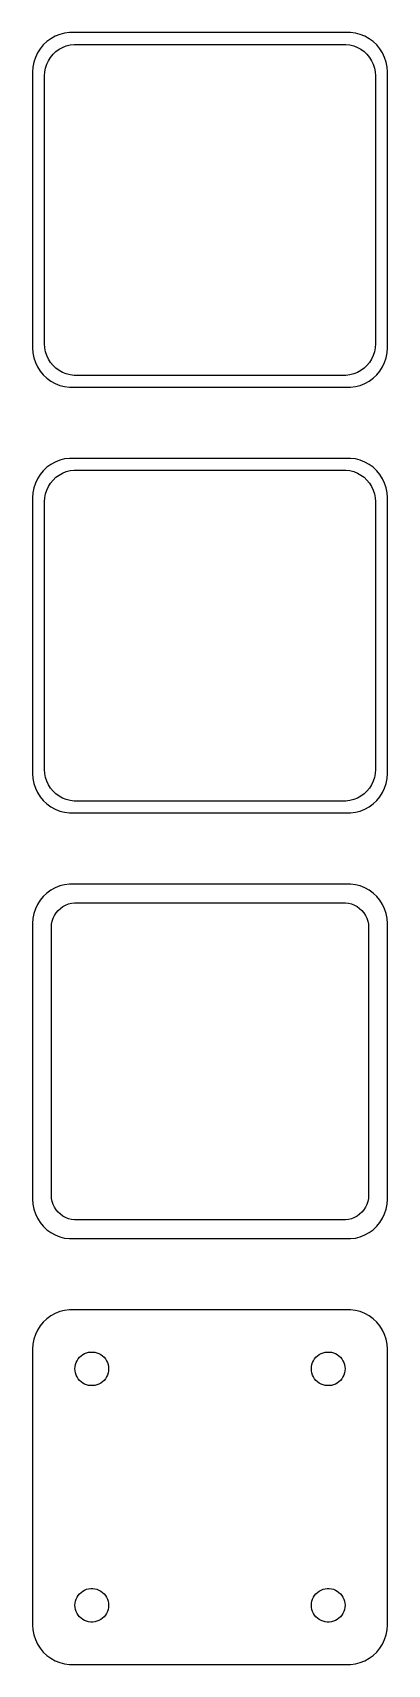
# Model space of a CAD drawing. Header units: metres. Extents: x -22 to 22, y 194 to 400.
import ezdxf

# ---------------------------------------------------------------- set-up
doc = ezdxf.new("R2010")
doc.units = ezdxf.units.M

msp = doc.modelspace()

# ---------------------------------------------------------------- linework, layer by layer
for p, q in [((-20.1791, 399.722), (-20.6871, 399.353)), ((-19.6289, 400.024), (-20.1791, 399.722)), ((-19.0451, 400.255), (-19.6289, 400.024)), ((-18.4369, 400.411), (-19.0451, 400.255)), ((-17.8139, 400.49), (-18.4369, 400.411)), ((17.8139, 400.49), (-17.8139, 400.49)), ((18.4369, 400.411), (17.8139, 400.49)), ((19.0451, 400.255), (18.4369, 400.411)), ((19.6289, 400.024), (19.0451, 400.255)), ((20.1791, 399.722), (19.6289, 400.024)), ((20.6871, 399.353), (20.1791, 399.722)), ((-21.8815, 397.909), (-22.1489, 397.341)), ((-21.5451, 398.439), (-21.8815, 397.909)), ((-21.1448, 398.923), (-21.5451, 398.439)), ((-20.6871, 399.353), (-21.1448, 398.923)), ((-20.2361, 397.351), (-19.9159, 397.738)), ((-19.9159, 397.738), (-19.5497, 398.082)), ((-19.5497, 398.082), (-19.1433, 398.377)), ((-19.1433, 398.377), (-18.7031, 398.619)), ((-18.7031, 398.619), (-18.2361, 398.804)), ((-18.2361, 398.804), (-17.7495, 398.929)), ((-17.7495, 398.929), (-17.2512, 398.992)), ((-17.2512, 398.992), (17.2512, 398.992)), ((17.2512, 398.992), (17.7495, 398.929)), ((17.7495, 398.929), (18.2361, 398.804)), ((18.2361, 398.804), (18.7031, 398.619)), ((18.7031, 398.619), (19.1433, 398.377)), ((19.1433, 398.377), (19.5497, 398.082)), ((19.5497, 398.082), (19.9159, 397.738)), ((19.9159, 397.738), (20.2361, 397.351)), ((21.1448, 398.923), (20.6871, 399.353)), ((21.5451, 398.439), (21.1448, 398.923)), ((21.8815, 397.909), (21.5451, 398.439)), ((22.1489, 397.341), (21.8815, 397.909)), ((-22.4606, 396.127), (-22.5, 395.5)), ((-22.5, 395.5), (-22.5, 360.5)), ((-22.3429, 396.743), (-22.4606, 396.127)), ((-22.1489, 397.341), (-22.3429, 396.743)), ((-21, 395), (-20.9684, 395.501)), ((-20.9684, 395.501), (-20.8743, 395.995)), ((-20.8743, 395.995), (-20.7191, 396.472)), ((-20.7191, 396.472), (-20.5052, 396.927)), ((-20.5052, 396.927), (-20.2361, 397.351)), ((20.2361, 397.351), (20.5052, 396.927)), ((20.5052, 396.927), (20.7191, 396.472)), ((20.7191, 396.472), (20.8743, 395.995)), ((20.8743, 395.995), (20.9684, 395.501)), ((20.9684, 395.501), (21, 395)), ((22.3429, 396.743), (22.1489, 397.341)), ((22.4606, 396.127), (22.3429, 396.743)), ((22.5, 395.5), (22.4606, 396.127)), ((22.5, 360.5), (22.5, 395.5)), ((-21, 361), (-21, 395)), ((21, 395), (21, 361)), ((-22.5, 360.5), (-22.4606, 359.873)), ((-20.9684, 360.499), (-21, 361)), ((-20.8743, 360.005), (-20.9684, 360.499)), ((20.9684, 360.499), (20.8743, 360.005)), ((21, 361), (20.9684, 360.499)), ((22.4606, 359.873), (22.5, 360.5)), ((-22.4606, 359.873), (-22.3429, 359.257)), ((-22.3429, 359.257), (-22.1489, 358.659)), ((-22.1489, 358.659), (-21.8815, 358.091)), ((-21.8815, 358.091), (-21.5451, 357.561)), ((-20.7191, 359.528), (-20.8743, 360.005)), ((-20.5052, 359.073), (-20.7191, 359.528)), ((-20.2361, 358.649), (-20.5052, 359.073)), ((-19.9159, 358.262), (-20.2361, 358.649)), ((-19.5497, 357.918), (-19.9159, 358.262)), ((19.9159, 358.262), (19.5497, 357.918)), ((20.2361, 358.649), (19.9159, 358.262)), ((20.5052, 359.073), (20.2361, 358.649)), ((20.7191, 359.528), (20.5052, 359.073)), ((20.8743, 360.005), (20.7191, 359.528)), ((21.5451, 357.561), (21.8815, 358.091)), ((21.8815, 358.091), (22.1489, 358.659)), ((22.1489, 358.659), (22.3429, 359.257)), ((22.3429, 359.257), (22.4606, 359.873)), ((-21.5451, 357.561), (-21.1448, 357.077)), ((-21.1448, 357.077), (-20.6871, 356.647)), ((-20.6871, 356.647), (-20.1791, 356.278)), ((-20.1791, 356.278), (-19.6289, 355.976)), ((-19.1433, 357.623), (-19.5497, 357.918)), ((-18.7031, 357.381), (-19.1433, 357.623)), ((-18.2361, 357.196), (-18.7031, 357.381)), ((-17.7495, 357.071), (-18.2361, 357.196)), ((-17.2512, 357.008), (-17.7495, 357.071)), ((17.2512, 357.008), (-17.2512, 357.008)), ((17.7495, 357.071), (17.2512, 357.008)), ((18.2361, 357.196), (17.7495, 357.071)), ((18.7031, 357.381), (18.2361, 357.196)), ((19.1433, 357.623), (18.7031, 357.381)), ((19.5497, 357.918), (19.1433, 357.623)), ((19.6289, 355.976), (20.1791, 356.278)), ((20.1791, 356.278), (20.6871, 356.647)), ((20.6871, 356.647), (21.1448, 357.077)), ((21.1448, 357.077), (21.5451, 357.561)), ((-19.6289, 355.976), (-19.0451, 355.745)), ((-19.0451, 355.745), (-18.4369, 355.589)), ((-18.4369, 355.589), (-17.8139, 355.51)), ((-17.8139, 355.51), (17.8139, 355.51)), ((17.8139, 355.51), (18.4369, 355.589)), ((18.4369, 355.589), (19.0451, 355.745)), ((19.0451, 355.745), (19.6289, 355.976)), ((-20.1791, 345.722), (-20.6871, 345.353)), ((-19.6289, 346.024), (-20.1791, 345.722)), ((-19.0451, 346.255), (-19.6289, 346.024)), ((-18.4369, 346.411), (-19.0451, 346.255)), ((-17.8139, 346.49), (-18.4369, 346.411)), ((17.8139, 346.49), (-17.8139, 346.49)), ((18.4369, 346.411), (17.8139, 346.49)), ((19.0451, 346.255), (18.4369, 346.411)), ((19.6289, 346.024), (19.0451, 346.255)), ((20.1791, 345.722), (19.6289, 346.024)), ((20.6871, 345.353), (20.1791, 345.722)), ((-21.8815, 343.909), (-22.1489, 343.341)), ((-21.5451, 344.439), (-21.8815, 343.909)), ((-21.1448, 344.923), (-21.5451, 344.439)), ((-20.6871, 345.353), (-21.1448, 344.923)), ((-20.2361, 343.351), (-19.9159, 343.738)), ((-19.9159, 343.738), (-19.5497, 344.082)), ((-19.5497, 344.082), (-19.1433, 344.377)), ((-19.1433, 344.377), (-18.7031, 344.619)), ((-18.7031, 344.619), (-18.2361, 344.804)), ((-18.2361, 344.804), (-17.7495, 344.929)), ((-17.7495, 344.929), (-17.2512, 344.992)), ((-17.2512, 344.992), (17.2512, 344.992)), ((17.2512, 344.992), (17.7495, 344.929)), ((17.7495, 344.929), (18.2361, 344.804)), ((18.2361, 344.804), (18.7031, 344.619)), ((18.7031, 344.619), (19.1433, 344.377)), ((19.1433, 344.377), (19.5497, 344.082)), ((19.5497, 344.082), (19.9159, 343.738)), ((19.9159, 343.738), (20.2361, 343.351)), ((21.1448, 344.923), (20.6871, 345.353)), ((21.5451, 344.439), (21.1448, 344.923)), ((21.8815, 343.909), (21.5451, 344.439)), ((22.1489, 343.341), (21.8815, 343.909)), ((-22.4606, 342.127), (-22.5, 341.5)), ((-22.3429, 342.743), (-22.4606, 342.127)), ((-22.1489, 343.341), (-22.3429, 342.743)), ((-20.9684, 341.501), (-20.8743, 341.995)), ((-20.8743, 341.995), (-20.7191, 342.472)), ((-20.7191, 342.472), (-20.5052, 342.927)), ((-20.5052, 342.927), (-20.2361, 343.351)), ((20.2361, 343.351), (20.5052, 342.927)), ((20.5052, 342.927), (20.7191, 342.472)), ((20.7191, 342.472), (20.8743, 341.995)), ((20.8743, 341.995), (20.9684, 341.501)), ((22.3429, 342.743), (22.1489, 343.341)), ((22.4606, 342.127), (22.3429, 342.743)), ((22.5, 341.5), (22.4606, 342.127)), ((-22.5, 341.5), (-22.5, 306.5)), ((-21, 341), (-20.9684, 341.501)), ((-21, 307), (-21, 341)), ((20.9684, 341.501), (21, 341)), ((21, 341), (21, 307)), ((22.5, 306.5), (22.5, 341.5)), ((-22.5, 306.5), (-22.4606, 305.873)), ((-20.9684, 306.499), (-21, 307)), ((-20.8743, 306.005), (-20.9684, 306.499)), ((20.9684, 306.499), (20.8743, 306.005)), ((21, 307), (20.9684, 306.499)), ((22.4606, 305.873), (22.5, 306.5)), ((-22.4606, 305.873), (-22.3429, 305.257)), ((-22.3429, 305.257), (-22.1489, 304.659)), ((-22.1489, 304.659), (-21.8815, 304.091)), ((-20.7191, 305.528), (-20.8743, 306.005)), ((-20.5052, 305.073), (-20.7191, 305.528)), ((-20.2361, 304.649), (-20.5052, 305.073)), ((-19.9159, 304.262), (-20.2361, 304.649)), ((-19.5497, 303.918), (-19.9159, 304.262)), ((19.9159, 304.262), (19.5497, 303.918)), ((20.2361, 304.649), (19.9159, 304.262)), ((20.5052, 305.073), (20.2361, 304.649)), ((20.7191, 305.528), (20.5052, 305.073)), ((20.8743, 306.005), (20.7191, 305.528)), ((21.8815, 304.091), (22.1489, 304.659)), ((22.1489, 304.659), (22.3429, 305.257)), ((22.3429, 305.257), (22.4606, 305.873)), ((-21.8815, 304.091), (-21.5451, 303.561)), ((-21.5451, 303.561), (-21.1448, 303.077)), ((-21.1448, 303.077), (-20.6871, 302.647)), ((-20.6871, 302.647), (-20.1791, 302.278)), ((-20.1791, 302.278), (-19.6289, 301.976)), ((-19.1433, 303.623), (-19.5497, 303.918)), ((-18.7031, 303.381), (-19.1433, 303.623)), ((-18.2361, 303.196), (-18.7031, 303.381)), ((-17.7495, 303.071), (-18.2361, 303.196)), ((-17.2512, 303.008), (-17.7495, 303.071)), ((17.2512, 303.008), (-17.2512, 303.008)), ((17.7495, 303.071), (17.2512, 303.008)), ((18.2361, 303.196), (17.7495, 303.071)), ((18.7031, 303.381), (18.2361, 303.196)), ((19.1433, 303.623), (18.7031, 303.381)), ((19.5497, 303.918), (19.1433, 303.623)), ((19.6289, 301.976), (20.1791, 302.278)), ((20.1791, 302.278), (20.6871, 302.647)), ((20.6871, 302.647), (21.1448, 303.077)), ((21.1448, 303.077), (21.5451, 303.561)), ((21.5451, 303.561), (21.8815, 304.091)), ((-19.6289, 301.976), (-19.0451, 301.745)), ((-19.0451, 301.745), (-18.4369, 301.589)), ((-18.4369, 301.589), (-17.8139, 301.51)), ((-17.8139, 301.51), (17.8139, 301.51)), ((17.8139, 301.51), (18.4369, 301.589)), ((18.4369, 301.589), (19.0451, 301.745)), ((19.0451, 301.745), (19.6289, 301.976)), ((-19.6289, 292.024), (-20.1791, 291.722)), ((-19.0451, 292.255), (-19.6289, 292.024)), ((-18.4369, 292.411), (-19.0451, 292.255)), ((-17.8139, 292.49), (-18.4369, 292.411)), ((17.8139, 292.49), (-17.8139, 292.49)), ((18.4369, 292.411), (17.8139, 292.49)), ((19.0451, 292.255), (18.4369, 292.411)), ((19.6289, 292.024), (19.0451, 292.255)), ((20.1791, 291.722), (19.6289, 292.024)), ((-21.8815, 289.909), (-22.1489, 289.341)), ((-21.5451, 290.439), (-21.8815, 289.909)), ((-21.1448, 290.923), (-21.5451, 290.439)), ((-20.6871, 291.353), (-21.1448, 290.923)), ((-20.1791, 291.722), (-20.6871, 291.353)), ((-18.668, 289.628), (-18.3254, 289.817)), ((-18.3254, 289.817), (-17.9619, 289.961)), ((-17.9619, 289.961), (-17.5833, 290.058)), ((-17.5833, 290.058), (-17.1954, 290.107)), ((-17.1954, 290.107), (17.1954, 290.107)), ((17.1954, 290.107), (17.5833, 290.058)), ((17.5833, 290.058), (17.9619, 289.961)), ((17.9619, 289.961), (18.3254, 289.817)), ((18.3254, 289.817), (18.668, 289.628)), ((20.6871, 291.353), (20.1791, 291.722)), ((21.1448, 290.923), (20.6871, 291.353)), ((21.5451, 290.439), (21.1448, 290.923)), ((21.8815, 289.909), (21.5451, 290.439)), ((22.1489, 289.341), (21.8815, 289.909)), ((-22.4606, 288.127), (-22.5, 287.5)), ((-22.3429, 288.743), (-22.4606, 288.127)), ((-22.1489, 289.341), (-22.3429, 288.743)), ((-20.0884, 287.39), (-20.0151, 287.774)), ((-20.0151, 287.774), (-19.8943, 288.146)), ((-19.8943, 288.146), (-19.7279, 288.5)), ((-19.7279, 288.5), (-19.5184, 288.83)), ((-19.5184, 288.83), (-19.2692, 289.131)), ((-19.2692, 289.131), (-18.9842, 289.399)), ((-18.9842, 289.399), (-18.668, 289.628)), ((18.668, 289.628), (18.9842, 289.399)), ((18.9842, 289.399), (19.2692, 289.131)), ((19.2692, 289.131), (19.5184, 288.83)), ((19.5184, 288.83), (19.7279, 288.5)), ((19.7279, 288.5), (19.8943, 288.146)), ((19.8943, 288.146), (20.0151, 287.774)), ((20.0151, 287.774), (20.0884, 287.39)), ((22.3429, 288.743), (22.1489, 289.341)), ((22.4606, 288.127), (22.3429, 288.743)), ((22.5, 287.5), (22.4606, 288.127)), ((-22.5, 287.5), (-22.5, 252.5)), ((-20.1129, 287), (-20.0884, 287.39)), ((-20.1129, 253), (-20.1129, 287)), ((20.0884, 287.39), (20.1129, 287)), ((20.1129, 287), (20.1129, 253)), ((22.5, 252.5), (22.5, 287.5)), ((-20.0884, 252.61), (-20.1129, 253)), ((-20.0151, 252.226), (-20.0884, 252.61)), ((20.0884, 252.61), (20.0151, 252.226)), ((20.1129, 253), (20.0884, 252.61)), ((-22.5, 252.5), (-22.4606, 251.873)), ((-22.4606, 251.873), (-22.3429, 251.257)), ((-22.3429, 251.257), (-22.1489, 250.659)), ((-22.1489, 250.659), (-21.8815, 250.091)), ((-19.8943, 251.854), (-20.0151, 252.226)), ((-19.7279, 251.5), (-19.8943, 251.854)), ((-19.5184, 251.17), (-19.7279, 251.5)), ((-19.2692, 250.869), (-19.5184, 251.17)), ((-18.9842, 250.601), (-19.2692, 250.869)), ((-18.668, 250.372), (-18.9842, 250.601)), ((18.9842, 250.601), (18.668, 250.372)), ((19.2692, 250.869), (18.9842, 250.601)), ((19.5184, 251.17), (19.2692, 250.869)), ((19.7279, 251.5), (19.5184, 251.17)), ((19.8943, 251.854), (19.7279, 251.5)), ((20.0151, 252.226), (19.8943, 251.854)), ((21.8815, 250.091), (22.1489, 250.659)), ((22.1489, 250.659), (22.3429, 251.257)), ((22.3429, 251.257), (22.4606, 251.873)), ((22.4606, 251.873), (22.5, 252.5)), ((-21.8815, 250.091), (-21.5451, 249.561)), ((-21.5451, 249.561), (-21.1448, 249.077)), ((-21.1448, 249.077), (-20.6871, 248.647)), ((-20.6871, 248.647), (-20.1791, 248.278)), ((-18.3254, 250.183), (-18.668, 250.372)), ((-17.9619, 250.039), (-18.3254, 250.183)), ((-17.5833, 249.942), (-17.9619, 250.039)), ((-17.1954, 249.893), (-17.5833, 249.942)), ((17.1954, 249.893), (-17.1954, 249.893)), ((17.5833, 249.942), (17.1954, 249.893)), ((17.9619, 250.039), (17.5833, 249.942)), ((18.3254, 250.183), (17.9619, 250.039)), ((18.668, 250.372), (18.3254, 250.183)), ((20.1791, 248.278), (20.6871, 248.647)), ((20.6871, 248.647), (21.1448, 249.077)), ((21.1448, 249.077), (21.5451, 249.561)), ((21.5451, 249.561), (21.8815, 250.091)), ((-20.1791, 248.278), (-19.6289, 247.976)), ((-19.6289, 247.976), (-19.0451, 247.745)), ((-19.0451, 247.745), (-18.4369, 247.589)), ((-18.4369, 247.589), (-17.8139, 247.51)), ((-17.8139, 247.51), (17.8139, 247.51)), ((17.8139, 247.51), (18.4369, 247.589)), ((18.4369, 247.589), (19.0451, 247.745)), ((19.0451, 247.745), (19.6289, 247.976)), ((19.6289, 247.976), (20.1791, 248.278)), ((-19.0451, 238.255), (-19.6289, 238.024)), ((-18.4369, 238.411), (-19.0451, 238.255)), ((-17.8139, 238.49), (-18.4369, 238.411)), ((17.8139, 238.49), (-17.8139, 238.49)), ((18.4369, 238.411), (17.8139, 238.49)), ((19.0451, 238.255), (18.4369, 238.411)), ((19.6289, 238.024), (19.0451, 238.255)), ((-21.5451, 236.439), (-21.8815, 235.909)), ((-21.1448, 236.923), (-21.5451, 236.439)), ((-20.6871, 237.353), (-21.1448, 236.923)), ((-20.1791, 237.722), (-20.6871, 237.353)), ((-19.6289, 238.024), (-20.1791, 237.722)), ((20.1791, 237.722), (19.6289, 238.024)), ((20.6871, 237.353), (20.1791, 237.722)), ((21.1448, 236.923), (20.6871, 237.353)), ((21.5451, 236.439), (21.1448, 236.923)), ((21.8815, 235.909), (21.5451, 236.439)), ((-22.4606, 234.127), (-22.5, 233.5)), ((-22.3429, 234.743), (-22.4606, 234.127)), ((-22.1489, 235.341), (-22.3429, 234.743)), ((-21.8815, 235.909), (-22.1489, 235.341)), ((22.1489, 235.341), (21.8815, 235.909)), ((22.3429, 234.743), (22.1489, 235.341)), ((22.4606, 234.127), (22.3429, 234.743)), ((22.5, 233.5), (22.4606, 234.127)), ((-22.5, 233.5), (-22.5, 198.5)), ((-16.9853, 231.786), (-16.8712, 232.029)), ((-16.8712, 232.029), (-16.7275, 232.255)), ((-16.7275, 232.255), (-16.5565, 232.462)), ((-16.5565, 232.462), (-16.3611, 232.645)), ((-16.3611, 232.645), (-16.1441, 232.803)), ((-16.1441, 232.803), (-15.9091, 232.932)), ((-15.9091, 232.932), (-15.6598, 233.031)), ((-15.6598, 233.031), (-15.4001, 233.097)), ((-15.4001, 233.097), (-15.1341, 233.131)), ((-15.1341, 233.131), (-14.8659, 233.131)), ((-14.8659, 233.131), (-14.5999, 233.097)), ((-14.5999, 233.097), (-14.3401, 233.031)), ((-14.3401, 233.031), (-14.0908, 232.932)), ((-14.0908, 232.932), (-13.8559, 232.803)), ((-13.8559, 232.803), (-13.6389, 232.645)), ((-13.6389, 232.645), (-13.4434, 232.462)), ((-13.4434, 232.462), (-13.2725, 232.255)), ((-13.2725, 232.255), (-13.1288, 232.029)), ((-13.1288, 232.029), (-13.0146, 231.786)), ((13.0146, 231.786), (13.1288, 232.029)), ((13.1288, 232.029), (13.2725, 232.255)), ((13.2725, 232.255), (13.4434, 232.462)), ((13.4434, 232.462), (13.6389, 232.645)), ((13.6389, 232.645), (13.8559, 232.803)), ((13.8559, 232.803), (14.0908, 232.932)), ((14.0908, 232.932), (14.3401, 233.031)), ((14.3401, 233.031), (14.5999, 233.097)), ((14.5999, 233.097), (14.8659, 233.131)), ((14.8659, 233.131), (15.1341, 233.131)), ((15.1341, 233.131), (15.4001, 233.097)), ((15.4001, 233.097), (15.6598, 233.031)), ((15.6598, 233.031), (15.9091, 232.932)), ((15.9091, 232.932), (16.1441, 232.803)), ((16.1441, 232.803), (16.3611, 232.645)), ((16.3611, 232.645), (16.5565, 232.462)), ((16.5565, 232.462), (16.7275, 232.255)), ((16.7275, 232.255), (16.8712, 232.029)), ((16.8712, 232.029), (16.9853, 231.786)), ((22.5, 198.5), (22.5, 233.5)), ((-17.1353, 231), (-17.1185, 231.268)), ((-17.1185, 230.732), (-17.1353, 231)), ((-17.1185, 231.268), (-17.0682, 231.531)), ((-17.0682, 230.469), (-17.1185, 230.732)), ((-17.0682, 231.531), (-16.9853, 231.786)), ((-16.9853, 230.214), (-17.0682, 230.469)), ((-16.8712, 229.971), (-16.9853, 230.214)), ((-16.7275, 229.745), (-16.8712, 229.971)), ((-13.1288, 229.971), (-13.2725, 229.745)), ((-13.0146, 230.214), (-13.1288, 229.971)), ((-13.0146, 231.786), (-12.9318, 231.531)), ((-12.9318, 230.469), (-13.0146, 230.214)), ((-12.9318, 231.531), (-12.8815, 231.268)), ((-12.8815, 230.732), (-12.9318, 230.469)), ((-12.8815, 231.268), (-12.8647, 231)), ((-12.8647, 231), (-12.8815, 230.732)), ((12.8647, 231), (12.8815, 231.268)), ((12.8815, 230.732), (12.8647, 231)), ((12.8815, 231.268), (12.9318, 231.531)), ((12.9318, 230.469), (12.8815, 230.732)), ((12.9318, 231.531), (13.0146, 231.786)), ((13.0146, 230.214), (12.9318, 230.469)), ((13.1288, 229.971), (13.0146, 230.214)), ((13.2725, 229.745), (13.1288, 229.971)), ((16.8712, 229.971), (16.7275, 229.745)), ((16.9853, 230.214), (16.8712, 229.971)), ((16.9853, 231.786), (17.0682, 231.531)), ((17.0682, 230.469), (16.9853, 230.214)), ((17.0682, 231.531), (17.1185, 231.268)), ((17.1185, 230.732), (17.0682, 230.469)), ((17.1185, 231.268), (17.1353, 231)), ((17.1353, 231), (17.1185, 230.732)), ((-16.5565, 229.538), (-16.7275, 229.745)), ((-16.3611, 229.355), (-16.5565, 229.538)), ((-16.1441, 229.197), (-16.3611, 229.355)), ((-15.9091, 229.068), (-16.1441, 229.197)), ((-15.6598, 228.969), (-15.9091, 229.068)), ((-15.4001, 228.903), (-15.6598, 228.969)), ((-15.1341, 228.869), (-15.4001, 228.903)), ((-14.8659, 228.869), (-15.1341, 228.869)), ((-14.5999, 228.903), (-14.8659, 228.869)), ((-14.3401, 228.969), (-14.5999, 228.903)), ((-14.0908, 229.068), (-14.3401, 228.969)), ((-13.8559, 229.197), (-14.0908, 229.068)), ((-13.6389, 229.355), (-13.8559, 229.197)), ((-13.4434, 229.538), (-13.6389, 229.355)), ((-13.2725, 229.745), (-13.4434, 229.538)), ((13.4434, 229.538), (13.2725, 229.745)), ((13.6389, 229.355), (13.4434, 229.538)), ((13.8559, 229.197), (13.6389, 229.355)), ((14.0908, 229.068), (13.8559, 229.197)), ((14.3401, 228.969), (14.0908, 229.068)), ((14.5999, 228.903), (14.3401, 228.969)), ((14.8659, 228.869), (14.5999, 228.903)), ((15.1341, 228.869), (14.8659, 228.869)), ((15.4001, 228.903), (15.1341, 228.869)), ((15.6598, 228.969), (15.4001, 228.903)), ((15.9091, 229.068), (15.6598, 228.969)), ((16.1441, 229.197), (15.9091, 229.068)), ((16.3611, 229.355), (16.1441, 229.197)), ((16.5565, 229.538), (16.3611, 229.355)), ((16.7275, 229.745), (16.5565, 229.538)), ((-16.1441, 202.803), (-15.9091, 202.932)), ((-15.9091, 202.932), (-15.6598, 203.031)), ((-15.6598, 203.031), (-15.4001, 203.097)), ((-15.4001, 203.097), (-15.1341, 203.131)), ((-15.1341, 203.131), (-14.8659, 203.131)), ((-14.8659, 203.131), (-14.5999, 203.097)), ((-14.5999, 203.097), (-14.3401, 203.031)), ((-14.3401, 203.031), (-14.0908, 202.932)), ((-14.0908, 202.932), (-13.8559, 202.803)), ((13.8559, 202.803), (14.0908, 202.932)), ((14.0908, 202.932), (14.3401, 203.031)), ((14.3401, 203.031), (14.5999, 203.097)), ((14.5999, 203.097), (14.8659, 203.131)), ((14.8659, 203.131), (15.1341, 203.131)), ((15.1341, 203.131), (15.4001, 203.097)), ((15.4001, 203.097), (15.6598, 203.031)), ((15.6598, 203.031), (15.9091, 202.932)), ((15.9091, 202.932), (16.1441, 202.803)), ((-17.1353, 201), (-17.1185, 201.268)), ((-17.1185, 200.732), (-17.1353, 201)), ((-17.1185, 201.268), (-17.0682, 201.531)), ((-17.0682, 201.531), (-16.9853, 201.786)), ((-16.9853, 201.786), (-16.8712, 202.029)), ((-16.8712, 202.029), (-16.7275, 202.255)), ((-16.7275, 202.255), (-16.5565, 202.462)), ((-16.5565, 202.462), (-16.3611, 202.645)), ((-16.3611, 202.645), (-16.1441, 202.803)), ((-13.8559, 202.803), (-13.6389, 202.645)), ((-13.6389, 202.645), (-13.4434, 202.462)), ((-13.4434, 202.462), (-13.2725, 202.255)), ((-13.2725, 202.255), (-13.1288, 202.029)), ((-13.1288, 202.029), (-13.0146, 201.786)), ((-13.0146, 201.786), (-12.9318, 201.531)), ((-12.9318, 201.531), (-12.8815, 201.268)), ((-12.8815, 201.268), (-12.8647, 201)), ((-12.8647, 201), (-12.8815, 200.732)), ((12.8647, 201), (12.8815, 201.268)), ((12.8815, 200.732), (12.8647, 201)), ((12.8815, 201.268), (12.9318, 201.531)), ((12.9318, 201.531), (13.0146, 201.786)), ((13.0146, 201.786), (13.1288, 202.029)), ((13.1288, 202.029), (13.2725, 202.255)), ((13.2725, 202.255), (13.4434, 202.462)), ((13.4434, 202.462), (13.6389, 202.645)), ((13.6389, 202.645), (13.8559, 202.803)), ((16.1441, 202.803), (16.3611, 202.645)), ((16.3611, 202.645), (16.5565, 202.462)), ((16.5565, 202.462), (16.7275, 202.255)), ((16.7275, 202.255), (16.8712, 202.029)), ((16.8712, 202.029), (16.9853, 201.786)), ((16.9853, 201.786), (17.0682, 201.531)), ((17.0682, 201.531), (17.1185, 201.268)), ((17.1185, 201.268), (17.1353, 201)), ((17.1353, 201), (17.1185, 200.732)), ((-17.0682, 200.469), (-17.1185, 200.732)), ((-16.9853, 200.214), (-17.0682, 200.469)), ((-16.8712, 199.971), (-16.9853, 200.214)), ((-16.7275, 199.745), (-16.8712, 199.971)), ((-16.5565, 199.538), (-16.7275, 199.745)), ((-16.3611, 199.355), (-16.5565, 199.538)), ((-16.1441, 199.197), (-16.3611, 199.355)), ((-15.9091, 199.068), (-16.1441, 199.197)), ((-15.6598, 198.969), (-15.9091, 199.068)), ((-15.4001, 198.903), (-15.6598, 198.969)), ((-15.1341, 198.869), (-15.4001, 198.903)), ((-14.8659, 198.869), (-15.1341, 198.869)), ((-14.5999, 198.903), (-14.8659, 198.869)), ((-14.3401, 198.969), (-14.5999, 198.903)), ((-14.0908, 199.068), (-14.3401, 198.969)), ((-13.8559, 199.197), (-14.0908, 199.068)), ((-13.6389, 199.355), (-13.8559, 199.197)), ((-13.4434, 199.538), (-13.6389, 199.355)), ((-13.2725, 199.745), (-13.4434, 199.538)), ((-13.1288, 199.971), (-13.2725, 199.745)), ((-13.0146, 200.214), (-13.1288, 199.971)), ((-12.9318, 200.469), (-13.0146, 200.214)), ((-12.8815, 200.732), (-12.9318, 200.469)), ((12.9318, 200.469), (12.8815, 200.732)), ((13.0146, 200.214), (12.9318, 200.469)), ((13.1288, 199.971), (13.0146, 200.214)), ((13.2725, 199.745), (13.1288, 199.971)), ((13.4434, 199.538), (13.2725, 199.745)), ((13.6389, 199.355), (13.4434, 199.538)), ((13.8559, 199.197), (13.6389, 199.355)), ((14.0908, 199.068), (13.8559, 199.197)), ((14.3401, 198.969), (14.0908, 199.068)), ((14.5999, 198.903), (14.3401, 198.969)), ((14.8659, 198.869), (14.5999, 198.903)), ((15.1341, 198.869), (14.8659, 198.869)), ((15.4001, 198.903), (15.1341, 198.869)), ((15.6598, 198.969), (15.4001, 198.903)), ((15.9091, 199.068), (15.6598, 198.969)), ((16.1441, 199.197), (15.9091, 199.068)), ((16.3611, 199.355), (16.1441, 199.197)), ((16.5565, 199.538), (16.3611, 199.355)), ((16.7275, 199.745), (16.5565, 199.538)), ((16.8712, 199.971), (16.7275, 199.745)), ((16.9853, 200.214), (16.8712, 199.971)), ((17.0682, 200.469), (16.9853, 200.214)), ((17.1185, 200.732), (17.0682, 200.469)), ((-22.5, 198.5), (-22.4606, 197.873)), ((-22.4606, 197.873), (-22.3429, 197.257)), ((-22.3429, 197.257), (-22.1489, 196.659)), ((-22.1489, 196.659), (-21.8815, 196.091)), ((21.8815, 196.091), (22.1489, 196.659)), ((22.1489, 196.659), (22.3429, 197.257)), ((22.3429, 197.257), (22.4606, 197.873)), ((22.4606, 197.873), (22.5, 198.5)), ((-21.8815, 196.091), (-21.5451, 195.561)), ((-21.5451, 195.561), (-21.1448, 195.077)), ((-21.1448, 195.077), (-20.6871, 194.647)), ((-20.6871, 194.647), (-20.1791, 194.278)), ((20.1791, 194.278), (20.6871, 194.647)), ((20.6871, 194.647), (21.1448, 195.077)), ((21.1448, 195.077), (21.5451, 195.561)), ((21.5451, 195.561), (21.8815, 196.091)), ((-20.1791, 194.278), (-19.6289, 193.976)), ((-19.6289, 193.976), (-19.0451, 193.745)), ((-19.0451, 193.745), (-18.4369, 193.589)), ((-18.4369, 193.589), (-17.8139, 193.51)), ((-17.8139, 193.51), (17.8139, 193.51)), ((17.8139, 193.51), (18.4369, 193.589)), ((18.4369, 193.589), (19.0451, 193.745)), ((19.0451, 193.745), (19.6289, 193.976)), ((19.6289, 193.976), (20.1791, 194.278))]:
    msp.add_line(p, q)

doc.saveas('drawing.dxf')
